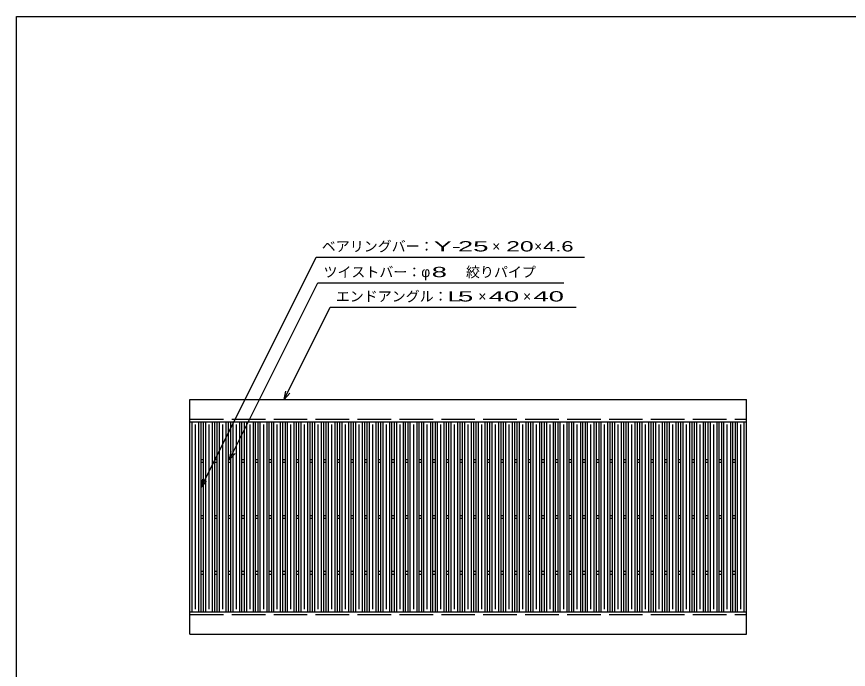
# Model space of a CAD drawing. Units: millimetres, scale not verified. Extents: x -1820 to 1731, y -1282 to 1054.
# Drawn here: x -1729 to -241, y -114 to 1054 of the extents above; entities that cross this region are included whole.
import ezdxf
from ezdxf.enums import TextEntityAlignment as Align

# ---------------------------------------------------------------- set-up
doc = ezdxf.new("R2010")
doc.units = ezdxf.units.MM
doc.header["$LTSCALE"] = 10
doc.linetypes.add('DASHED', pattern=[7.5, 6, -1.5])
for name, color, linetype, lineweight in [('0_2', 150, 'Continuous', 25), ('16', 3, 'Continuous', 25), ('22', 2, 'Continuous', 25)]:
    doc.layers.add(name, color=color, linetype=linetype, lineweight=lineweight)
doc.styles.add('ベクトル', font='')
doc.styles.get('ベクトル').set_extended_font_data('ベクトル')

msp = doc.modelspace()

# ---------------------------------------------------------------- linework, layer by layer
at = {"layer": '0_2'}
for p, q in [((-1729, -1146.5), (-1729, 1053.5)), ((-1729, 1053.5), (1731, 1053.5))]:
    msp.add_line(p, q, dxfattribs=at)
at = {"layer": '16'}
for p, q in [((-1419, 368.5), (-423, 368.5)), ((-1419, 328.5), (-1419, 368.5)), ((-423, 328.5), (-423, 368.5)), ((-1419, 328.5), (-423, 328.5)), ((-1419, -11.5), (-1419, 328.5)), ((-1419, 328.5), (-1399, 328.5)), ((-1415, -11.5), (-1415, 328.5)), ((-1403, -11.5), (-1403, 328.5)), ((-1399, -11.5), (-1399, 328.5)), ((-1394.6, -11.5), (-1394.6, 328.5)), ((-1394.6, 328.5), (-1374.6, 328.5)), ((-1390.6, -11.5), (-1390.6, 328.5)), ((-1378.6, -11.5), (-1378.6, 328.5)), ((-1374.6, -11.5), (-1374.6, 328.5)), ((-1370.2, -11.5), (-1370.2, 328.5)), ((-1370.2, 328.5), (-1350.2, 328.5)), ((-1366.2, -11.5), (-1366.2, 328.5)), ((-1354.2, -11.5), (-1354.2, 328.5)), ((-1350.2, -11.5), (-1350.2, 328.5)), ((-1345.8, -11.5), (-1345.8, 328.5)), ((-1345.8, 328.5), (-1325.8, 328.5)), ((-1341.8, -11.5), (-1341.8, 328.5)), ((-1329.8, -11.5), (-1329.8, 328.5)), ((-1325.8, -11.5), (-1325.8, 328.5)), ((-1321.4, -11.5), (-1321.4, 328.5)), ((-1321.4, 328.5), (-1301.4, 328.5)), ((-1317.4, -11.5), (-1317.4, 328.5)), ((-1305.4, -11.5), (-1305.4, 328.5)), ((-1301.4, -11.5), (-1301.4, 328.5)), ((-1297, -11.5), (-1297, 328.5)), ((-1297, 328.5), (-1277, 328.5)), ((-1293, -11.5), (-1293, 328.5)), ((-1281, -11.5), (-1281, 328.5)), ((-1277, -11.5), (-1277, 328.5)), ((-1272.6, -11.5), (-1272.6, 328.5)), ((-1272.6, 328.5), (-1252.6, 328.5)), ((-1268.6, -11.5), (-1268.6, 328.5)), ((-1256.6, -11.5), (-1256.6, 328.5)), ((-1252.6, -11.5), (-1252.6, 328.5)), ((-1248.2, -11.5), (-1248.2, 328.5)), ((-1248.2, 328.5), (-1228.2, 328.5)), ((-1244.2, -11.5), (-1244.2, 328.5)), ((-1232.2, -11.5), (-1232.2, 328.5)), ((-1228.2, -11.5), (-1228.2, 328.5)), ((-1223.8, -11.5), (-1223.8, 328.5)), ((-1223.8, 328.5), (-1203.8, 328.5)), ((-1219.8, -11.5), (-1219.8, 328.5)), ((-1207.8, -11.5), (-1207.8, 328.5)), ((-1203.8, -11.5), (-1203.8, 328.5)), ((-1199.4, -11.5), (-1199.4, 328.5)), ((-1199.4, 328.5), (-1179.4, 328.5)), ((-1195.4, -11.5), (-1195.4, 328.5)), ((-1183.4, -11.5), (-1183.4, 328.5)), ((-1179.4, -11.5), (-1179.4, 328.5)), ((-1175, -11.5), (-1175, 328.5)), ((-1175, 328.5), (-1155, 328.5)), ((-1171, -11.5), (-1171, 328.5)), ((-1159, -11.5), (-1159, 328.5)), ((-1155, -11.5), (-1155, 328.5)), ((-1150.6, -11.5), (-1150.6, 328.5)), ((-1150.6, 328.5), (-1130.6, 328.5)), ((-1146.6, -11.5), (-1146.6, 328.5)), ((-1134.6, -11.5), (-1134.6, 328.5)), ((-1130.6, -11.5), (-1130.6, 328.5)), ((-1126.2, -11.5), (-1126.2, 328.5)), ((-1126.2, 328.5), (-1106.2, 328.5)), ((-1122.2, -11.5), (-1122.2, 328.5)), ((-1110.2, -11.5), (-1110.2, 328.5)), ((-1106.2, -11.5), (-1106.2, 328.5)), ((-1101.8, -11.5), (-1101.8, 328.5)), ((-1101.8, 328.5), (-1081.8, 328.5)), ((-1097.8, -11.5), (-1097.8, 328.5)), ((-1085.8, -11.5), (-1085.8, 328.5)), ((-1081.8, -11.5), (-1081.8, 328.5)), ((-1077.4, -11.5), (-1077.4, 328.5)), ((-1077.4, 328.5), (-1057.4, 328.5)), ((-1073.4, -11.5), (-1073.4, 328.5)), ((-1061.4, -11.5), (-1061.4, 328.5)), ((-1057.4, -11.5), (-1057.4, 328.5)), ((-1053, -11.5), (-1053, 328.5)), ((-1053, 328.5), (-1033, 328.5)), ((-1049, -11.5), (-1049, 328.5)), ((-1037, -11.5), (-1037, 328.5)), ((-1033, -11.5), (-1033, 328.5)), ((-1028.6, -11.5), (-1028.6, 328.5)), ((-1028.6, 328.5), (-1008.6, 328.5)), ((-1024.6, -11.5), (-1024.6, 328.5)), ((-1012.6, -11.5), (-1012.6, 328.5)), ((-1008.6, -11.5), (-1008.6, 328.5)), ((-1004.2, -11.5), (-1004.2, 328.5)), ((-1004.2, 328.5), (-984.2, 328.5)), ((-1000.2, -11.5), (-1000.2, 328.5)), ((-988.2, -11.5), (-988.2, 328.5)), ((-984.2, -11.5), (-984.2, 328.5)), ((-979.8, -11.5), (-979.8, 328.5)), ((-979.8, 328.5), (-959.8, 328.5)), ((-975.8, -11.5), (-975.8, 328.5)), ((-963.8, -11.5), (-963.8, 328.5)), ((-959.8, -11.5), (-959.8, 328.5)), ((-955.4, -11.5), (-955.4, 328.5)), ((-955.4, 328.5), (-935.4, 328.5)), ((-951.4, -11.5), (-951.4, 328.5)), ((-939.4, -11.5), (-939.4, 328.5)), ((-935.4, -11.5), (-935.4, 328.5)), ((-931, -11.5), (-931, 328.5)), ((-931, 328.5), (-911, 328.5)), ((-927, -11.5), (-927, 328.5)), ((-915, -11.5), (-915, 328.5)), ((-911, -11.5), (-911, 328.5)), ((-906.6, -11.5), (-906.6, 328.5)), ((-906.6, 328.5), (-886.6, 328.5)), ((-902.6, -11.5), (-902.6, 328.5)), ((-890.6, -11.5), (-890.6, 328.5)), ((-886.6, -11.5), (-886.6, 328.5)), ((-882.2, -11.5), (-882.2, 328.5)), ((-882.2, 328.5), (-862.2, 328.5)), ((-878.2, -11.5), (-878.2, 328.5)), ((-866.2, -11.5), (-866.2, 328.5)), ((-862.2, -11.5), (-862.2, 328.5)), ((-857.8, -11.5), (-857.8, 328.5)), ((-857.8, 328.5), (-837.8, 328.5)), ((-853.8, -11.5), (-853.8, 328.5)), ((-841.8, -11.5), (-841.8, 328.5)), ((-837.8, -11.5), (-837.8, 328.5)), ((-833.4, -11.5), (-833.4, 328.5)), ((-833.4, 328.5), (-813.4, 328.5)), ((-829.4, -11.5), (-829.4, 328.5)), ((-817.4, -11.5), (-817.4, 328.5)), ((-813.4, -11.5), (-813.4, 328.5)), ((-809, -11.5), (-809, 328.5)), ((-809, 328.5), (-789, 328.5)), ((-805, -11.5), (-805, 328.5)), ((-793, -11.5), (-793, 328.5)), ((-789, -11.5), (-789, 328.5)), ((-784.6, -11.5), (-784.6, 328.5)), ((-784.6, 328.5), (-764.6, 328.5)), ((-780.6, -11.5), (-780.6, 328.5)), ((-768.6, -11.5), (-768.6, 328.5)), ((-764.6, -11.5), (-764.6, 328.5)), ((-760.2, -11.5), (-760.2, 328.5)), ((-760.2, 328.5), (-740.2, 328.5)), ((-756.2, -11.5), (-756.2, 328.5)), ((-744.2, -11.5), (-744.2, 328.5)), ((-740.2, -11.5), (-740.2, 328.5)), ((-735.8, -11.5), (-735.8, 328.5)), ((-735.8, 328.5), (-715.8, 328.5)), ((-731.8, -11.5), (-731.8, 328.5)), ((-719.8, -11.5), (-719.8, 328.5)), ((-715.8, -11.5), (-715.8, 328.5)), ((-711.4, -11.5), (-711.4, 328.5)), ((-711.4, 328.5), (-691.4, 328.5)), ((-707.4, -11.5), (-707.4, 328.5)), ((-695.4, -11.5), (-695.4, 328.5)), ((-691.4, -11.5), (-691.4, 328.5)), ((-687, -11.5), (-687, 328.5)), ((-687, 328.5), (-667, 328.5)), ((-683, -11.5), (-683, 328.5)), ((-671, -11.5), (-671, 328.5)), ((-667, -11.5), (-667, 328.5)), ((-662.6, -11.5), (-662.6, 328.5)), ((-662.6, 328.5), (-642.6, 328.5)), ((-658.6, -11.5), (-658.6, 328.5)), ((-646.6, -11.5), (-646.6, 328.5)), ((-642.6, -11.5), (-642.6, 328.5)), ((-638.2, -11.5), (-638.2, 328.5)), ((-638.2, 328.5), (-618.2, 328.5)), ((-634.2, -11.5), (-634.2, 328.5)), ((-622.2, -11.5), (-622.2, 328.5)), ((-618.2, -11.5), (-618.2, 328.5)), ((-613.8, -11.5), (-613.8, 328.5)), ((-613.8, 328.5), (-593.8, 328.5)), ((-609.8, -11.5), (-609.8, 328.5)), ((-597.8, -11.5), (-597.8, 328.5)), ((-593.8, -11.5), (-593.8, 328.5)), ((-589.4, -11.5), (-589.4, 328.5)), ((-589.4, 328.5), (-569.4, 328.5)), ((-585.4, -11.5), (-585.4, 328.5)), ((-573.4, -11.5), (-573.4, 328.5)), ((-569.4, -11.5), (-569.4, 328.5)), ((-565, -11.5), (-565, 328.5)), ((-565, 328.5), (-545, 328.5)), ((-561, -11.5), (-561, 328.5)), ((-549, -11.5), (-549, 328.5)), ((-545, -11.5), (-545, 328.5)), ((-540.6, -11.5), (-540.6, 328.5)), ((-540.6, 328.5), (-520.6, 328.5)), ((-536.6, -11.5), (-536.6, 328.5)), ((-524.6, -11.5), (-524.6, 328.5)), ((-520.6, -11.5), (-520.6, 328.5)), ((-516.2, -11.5), (-516.2, 328.5)), ((-516.2, 328.5), (-496.2, 328.5)), ((-512.2, -11.5), (-512.2, 328.5)), ((-500.2, -11.5), (-500.2, 328.5)), ((-496.2, -11.5), (-496.2, 328.5)), ((-491.8, -11.5), (-491.8, 328.5)), ((-491.8, 328.5), (-471.8, 328.5)), ((-487.8, -11.5), (-487.8, 328.5)), ((-475.8, -11.5), (-475.8, 328.5)), ((-471.8, -11.5), (-471.8, 328.5)), ((-467.4, -11.5), (-467.4, 328.5)), ((-467.4, 328.5), (-447.4, 328.5)), ((-463.4, -11.5), (-463.4, 328.5)), ((-451.4, -11.5), (-451.4, 328.5)), ((-447.4, -11.5), (-447.4, 328.5)), ((-443, -11.5), (-443, 328.5)), ((-443, 328.5), (-423, 328.5)), ((-439, -11.5), (-439, 328.5)), ((-427, -11.5), (-427, 328.5)), ((-423, -11.5), (-423, 328.5)), ((-1409, -6.5), (-1409, 323.5)), ((-1384.6, -6.5), (-1384.6, 323.5)), ((-1360.2, -6.5), (-1360.2, 323.5)), ((-1335.8, -6.5), (-1335.8, 323.5)), ((-1311.4, -6.5), (-1311.4, 323.5)), ((-1287, -6.5), (-1287, 323.5)), ((-1262.6, -6.5), (-1262.6, 323.5)), ((-1238.2, -6.5), (-1238.2, 323.5)), ((-1213.8, -6.5), (-1213.8, 323.5)), ((-1189.4, -6.5), (-1189.4, 323.5)), ((-1165, -6.5), (-1165, 323.5)), ((-1140.6, -6.5), (-1140.6, 323.5)), ((-1116.2, -6.5), (-1116.2, 323.5)), ((-1091.8, -6.5), (-1091.8, 323.5)), ((-1067.4, -6.5), (-1067.4, 323.5)), ((-1043, -6.5), (-1043, 323.5)), ((-1018.6, -6.5), (-1018.6, 323.5)), ((-994.2, -6.5), (-994.2, 323.5)), ((-969.8, -6.5), (-969.8, 323.5)), ((-945.4, -6.5), (-945.4, 323.5)), ((-921, -6.5), (-921, 323.5)), ((-896.6, -6.5), (-896.6, 323.5)), ((-872.2, -6.5), (-872.2, 323.5)), ((-847.8, -6.5), (-847.8, 323.5)), ((-823.4, -6.5), (-823.4, 323.5)), ((-799, -6.5), (-799, 323.5)), ((-774.6, -6.5), (-774.6, 323.5)), ((-750.2, -6.5), (-750.2, 323.5)), ((-725.8, -6.5), (-725.8, 323.5)), ((-701.4, -6.5), (-701.4, 323.5)), ((-677, -6.5), (-677, 323.5)), ((-652.6, -6.5), (-652.6, 323.5)), ((-628.2, -6.5), (-628.2, 323.5)), ((-603.8, -6.5), (-603.8, 323.5)), ((-579.4, -6.5), (-579.4, 323.5)), ((-555, -6.5), (-555, 323.5)), ((-530.6, -6.5), (-530.6, 323.5)), ((-506.2, -6.5), (-506.2, 323.5)), ((-481.8, -6.5), (-481.8, 323.5)), ((-457.4, -6.5), (-457.4, 323.5)), ((-433, -6.5), (-433, 323.5)), ((-1399, 261), (-1394.6, 261)), ((-1399, 256), (-1394.6, 256)), ((-1374.6, 261), (-1370.2, 261)), ((-1374.6, 256), (-1370.2, 256)), ((-1350.2, 261), (-1345.8, 261)), ((-1350.2, 256), (-1345.8, 256)), ((-1325.8, 261), (-1321.4, 261)), ((-1325.8, 256), (-1321.4, 256)), ((-1301.4, 261), (-1297, 261)), ((-1301.4, 256), (-1297, 256)), ((-1277, 261), (-1272.6, 261)), ((-1277, 256), (-1272.6, 256)), ((-1252.6, 261), (-1248.2, 261)), ((-1252.6, 256), (-1248.2, 256)), ((-1228.2, 261), (-1223.8, 261)), ((-1228.2, 256), (-1223.8, 256)), ((-1203.8, 261), (-1199.4, 261)), ((-1203.8, 256), (-1199.4, 256)), ((-1179.4, 261), (-1175, 261)), ((-1179.4, 256), (-1175, 256)), ((-1155, 261), (-1150.6, 261)), ((-1155, 256), (-1150.6, 256)), ((-1130.6, 261), (-1126.2, 261)), ((-1130.6, 256), (-1126.2, 256)), ((-1106.2, 261), (-1101.8, 261)), ((-1106.2, 256), (-1101.8, 256)), ((-1081.8, 261), (-1077.4, 261)), ((-1081.8, 256), (-1077.4, 256)), ((-1057.4, 261), (-1053, 261)), ((-1057.4, 256), (-1053, 256)), ((-1033, 261), (-1028.6, 261)), ((-1033, 256), (-1028.6, 256)), ((-1008.6, 261), (-1004.2, 261)), ((-1008.6, 256), (-1004.2, 256)), ((-984.2, 261), (-979.8, 261)), ((-984.2, 256), (-979.8, 256)), ((-959.8, 261), (-955.4, 261)), ((-959.8, 256), (-955.4, 256)), ((-935.4, 261), (-931, 261)), ((-935.4, 256), (-931, 256)), ((-911, 261), (-906.6, 261)), ((-911, 256), (-906.6, 256)), ((-886.6, 261), (-882.2, 261)), ((-886.6, 256), (-882.2, 256)), ((-862.2, 261), (-857.8, 261)), ((-862.2, 256), (-857.8, 256)), ((-837.8, 261), (-833.4, 261)), ((-837.8, 256), (-833.4, 256)), ((-813.4, 261), (-809, 261)), ((-813.4, 256), (-809, 256)), ((-789, 261), (-784.6, 261)), ((-789, 256), (-784.6, 256)), ((-764.6, 261), (-760.2, 261)), ((-764.6, 256), (-760.2, 256)), ((-740.2, 261), (-735.8, 261)), ((-740.2, 256), (-735.8, 256)), ((-715.8, 261), (-711.4, 261)), ((-715.8, 256), (-711.4, 256)), ((-691.4, 261), (-687, 261)), ((-691.4, 256), (-687, 256)), ((-667, 261), (-662.6, 261)), ((-667, 256), (-662.6, 256)), ((-642.6, 261), (-638.2, 261)), ((-642.6, 256), (-638.2, 256)), ((-618.2, 261), (-613.8, 261)), ((-618.2, 256), (-613.8, 256)), ((-593.8, 261), (-589.4, 261)), ((-593.8, 256), (-589.4, 256)), ((-569.4, 261), (-565, 261)), ((-569.4, 256), (-565, 256)), ((-545, 261), (-540.6, 261)), ((-545, 256), (-540.6, 256)), ((-520.6, 261), (-516.2, 261)), ((-520.6, 256), (-516.2, 256)), ((-496.2, 261), (-491.8, 261)), ((-496.2, 256), (-491.8, 256)), ((-471.8, 261), (-467.4, 261)), ((-471.8, 256), (-467.4, 256)), ((-447.4, 261), (-443, 261)), ((-447.4, 256), (-443, 256)), ((-1399, 161), (-1394.6, 161)), ((-1399, 156), (-1394.6, 156)), ((-1374.6, 161), (-1370.2, 161)), ((-1374.6, 156), (-1370.2, 156)), ((-1350.2, 161), (-1345.8, 161)), ((-1350.2, 156), (-1345.8, 156)), ((-1325.8, 161), (-1321.4, 161)), ((-1325.8, 156), (-1321.4, 156)), ((-1301.4, 161), (-1297, 161)), ((-1301.4, 156), (-1297, 156)), ((-1277, 161), (-1272.6, 161)), ((-1277, 156), (-1272.6, 156)), ((-1252.6, 161), (-1248.2, 161)), ((-1252.6, 156), (-1248.2, 156)), ((-1228.2, 161), (-1223.8, 161)), ((-1228.2, 156), (-1223.8, 156)), ((-1203.8, 161), (-1199.4, 161)), ((-1203.8, 156), (-1199.4, 156)), ((-1179.4, 161), (-1175, 161)), ((-1179.4, 156), (-1175, 156)), ((-1155, 161), (-1150.6, 161)), ((-1155, 156), (-1150.6, 156)), ((-1130.6, 161), (-1126.2, 161)), ((-1130.6, 156), (-1126.2, 156)), ((-1106.2, 161), (-1101.8, 161)), ((-1106.2, 156), (-1101.8, 156)), ((-1081.8, 161), (-1077.4, 161)), ((-1081.8, 156), (-1077.4, 156)), ((-1057.4, 161), (-1053, 161)), ((-1057.4, 156), (-1053, 156)), ((-1033, 161), (-1028.6, 161)), ((-1033, 156), (-1028.6, 156)), ((-1008.6, 161), (-1004.2, 161)), ((-1008.6, 156), (-1004.2, 156)), ((-984.2, 161), (-979.8, 161)), ((-984.2, 156), (-979.8, 156)), ((-959.8, 161), (-955.4, 161)), ((-959.8, 156), (-955.4, 156)), ((-935.4, 161), (-931, 161)), ((-935.4, 156), (-931, 156)), ((-911, 161), (-906.6, 161)), ((-911, 156), (-906.6, 156)), ((-886.6, 161), (-882.2, 161)), ((-886.6, 156), (-882.2, 156)), ((-862.2, 161), (-857.8, 161)), ((-862.2, 156), (-857.8, 156)), ((-837.8, 161), (-833.4, 161)), ((-837.8, 156), (-833.4, 156)), ((-813.4, 161), (-809, 161)), ((-813.4, 156), (-809, 156)), ((-789, 161), (-784.6, 161)), ((-789, 156), (-784.6, 156)), ((-764.6, 161), (-760.2, 161)), ((-764.6, 156), (-760.2, 156)), ((-740.2, 161), (-735.8, 161)), ((-740.2, 156), (-735.8, 156)), ((-715.8, 161), (-711.4, 161)), ((-715.8, 156), (-711.4, 156)), ((-691.4, 161), (-687, 161)), ((-691.4, 156), (-687, 156)), ((-667, 161), (-662.6, 161)), ((-667, 156), (-662.6, 156)), ((-642.6, 161), (-638.2, 161)), ((-642.6, 156), (-638.2, 156)), ((-618.2, 161), (-613.8, 161)), ((-618.2, 156), (-613.8, 156)), ((-593.8, 161), (-589.4, 161)), ((-593.8, 156), (-589.4, 156)), ((-569.4, 161), (-565, 161)), ((-569.4, 156), (-565, 156)), ((-545, 161), (-540.6, 161)), ((-545, 156), (-540.6, 156)), ((-520.6, 161), (-516.2, 161)), ((-520.6, 156), (-516.2, 156)), ((-496.2, 161), (-491.8, 161)), ((-496.2, 156), (-491.8, 156)), ((-471.8, 161), (-467.4, 161)), ((-471.8, 156), (-467.4, 156)), ((-447.4, 161), (-443, 161)), ((-447.4, 156), (-443, 156)), ((-1399, 61), (-1394.6, 61)), ((-1374.6, 61), (-1370.2, 61)), ((-1350.2, 61), (-1345.8, 61)), ((-1325.8, 61), (-1321.4, 61)), ((-1301.4, 61), (-1297, 61)), ((-1277, 61), (-1272.6, 61)), ((-1252.6, 61), (-1248.2, 61)), ((-1228.2, 61), (-1223.8, 61)), ((-1203.8, 61), (-1199.4, 61)), ((-1179.4, 61), (-1175, 61)), ((-1155, 61), (-1150.6, 61)), ((-1130.6, 61), (-1126.2, 61)), ((-1106.2, 61), (-1101.8, 61)), ((-1081.8, 61), (-1077.4, 61)), ((-1057.4, 61), (-1053, 61)), ((-1033, 61), (-1028.6, 61)), ((-1008.6, 61), (-1004.2, 61)), ((-984.2, 61), (-979.8, 61)), ((-959.8, 61), (-955.4, 61)), ((-935.4, 61), (-931, 61)), ((-911, 61), (-906.6, 61)), ((-886.6, 61), (-882.2, 61)), ((-862.2, 61), (-857.8, 61)), ((-837.8, 61), (-833.4, 61)), ((-813.4, 61), (-809, 61)), ((-789, 61), (-784.6, 61)), ((-764.6, 61), (-760.2, 61)), ((-740.2, 61), (-735.8, 61)), ((-715.8, 61), (-711.4, 61)), ((-691.4, 61), (-687, 61)), ((-667, 61), (-662.6, 61)), ((-642.6, 61), (-638.2, 61)), ((-618.2, 61), (-613.8, 61)), ((-593.8, 61), (-589.4, 61)), ((-569.4, 61), (-565, 61)), ((-545, 61), (-540.6, 61)), ((-520.6, 61), (-516.2, 61)), ((-496.2, 61), (-491.8, 61)), ((-471.8, 61), (-467.4, 61)), ((-447.4, 61), (-443, 61)), ((-1399, 56), (-1394.6, 56)), ((-1374.6, 56), (-1370.2, 56)), ((-1350.2, 56), (-1345.8, 56)), ((-1325.8, 56), (-1321.4, 56)), ((-1301.4, 56), (-1297, 56)), ((-1277, 56), (-1272.6, 56)), ((-1252.6, 56), (-1248.2, 56)), ((-1228.2, 56), (-1223.8, 56)), ((-1203.8, 56), (-1199.4, 56)), ((-1179.4, 56), (-1175, 56)), ((-1155, 56), (-1150.6, 56)), ((-1130.6, 56), (-1126.2, 56)), ((-1106.2, 56), (-1101.8, 56)), ((-1081.8, 56), (-1077.4, 56)), ((-1057.4, 56), (-1053, 56)), ((-1033, 56), (-1028.6, 56)), ((-1008.6, 56), (-1004.2, 56)), ((-984.2, 56), (-979.8, 56)), ((-959.8, 56), (-955.4, 56)), ((-935.4, 56), (-931, 56)), ((-911, 56), (-906.6, 56)), ((-886.6, 56), (-882.2, 56)), ((-862.2, 56), (-857.8, 56)), ((-837.8, 56), (-833.4, 56)), ((-813.4, 56), (-809, 56)), ((-789, 56), (-784.6, 56)), ((-764.6, 56), (-760.2, 56)), ((-740.2, 56), (-735.8, 56)), ((-715.8, 56), (-711.4, 56)), ((-691.4, 56), (-687, 56)), ((-667, 56), (-662.6, 56)), ((-642.6, 56), (-638.2, 56)), ((-618.2, 56), (-613.8, 56)), ((-593.8, 56), (-589.4, 56)), ((-569.4, 56), (-565, 56)), ((-545, 56), (-540.6, 56)), ((-520.6, 56), (-516.2, 56)), ((-496.2, 56), (-491.8, 56)), ((-471.8, 56), (-467.4, 56)), ((-447.4, 56), (-443, 56)), ((-1419, -11.5), (-423, -11.5)), ((-1419, -51.5), (-1419, -11.5)), ((-1419, -11.5), (-1399, -11.5)), ((-1394.6, -11.5), (-1374.6, -11.5)), ((-1370.2, -11.5), (-1350.2, -11.5)), ((-1345.8, -11.5), (-1325.8, -11.5)), ((-1321.4, -11.5), (-1301.4, -11.5)), ((-1297, -11.5), (-1277, -11.5)), ((-1272.6, -11.5), (-1252.6, -11.5)), ((-1248.2, -11.5), (-1228.2, -11.5)), ((-1223.8, -11.5), (-1203.8, -11.5)), ((-1199.4, -11.5), (-1179.4, -11.5)), ((-1175, -11.5), (-1155, -11.5)), ((-1150.6, -11.5), (-1130.6, -11.5)), ((-1126.2, -11.5), (-1106.2, -11.5)), ((-1101.8, -11.5), (-1081.8, -11.5)), ((-1077.4, -11.5), (-1057.4, -11.5)), ((-1053, -11.5), (-1033, -11.5)), ((-1028.6, -11.5), (-1008.6, -11.5)), ((-1004.2, -11.5), (-984.2, -11.5)), ((-979.8, -11.5), (-959.8, -11.5)), ((-955.4, -11.5), (-935.4, -11.5)), ((-931, -11.5), (-911, -11.5)), ((-906.6, -11.5), (-886.6, -11.5)), ((-882.2, -11.5), (-862.2, -11.5)), ((-857.8, -11.5), (-837.8, -11.5)), ((-833.4, -11.5), (-813.4, -11.5)), ((-809, -11.5), (-789, -11.5)), ((-784.6, -11.5), (-764.6, -11.5)), ((-760.2, -11.5), (-740.2, -11.5)), ((-735.8, -11.5), (-715.8, -11.5)), ((-711.4, -11.5), (-691.4, -11.5)), ((-687, -11.5), (-667, -11.5)), ((-662.6, -11.5), (-642.6, -11.5)), ((-638.2, -11.5), (-618.2, -11.5)), ((-613.8, -11.5), (-593.8, -11.5)), ((-589.4, -11.5), (-569.4, -11.5)), ((-565, -11.5), (-545, -11.5)), ((-540.6, -11.5), (-520.6, -11.5)), ((-516.2, -11.5), (-496.2, -11.5)), ((-491.8, -11.5), (-471.8, -11.5)), ((-467.4, -11.5), (-447.4, -11.5)), ((-443, -11.5), (-423, -11.5)), ((-423, -51.5), (-423, -11.5)), ((-1419, -51.5), (-423, -51.5))]:
    msp.add_line(p, q, dxfattribs=at)
at = {"layer": '16', "linetype": 'DASHED'}
for p, q in [((-1419, 333.5), (-423, 333.5)), ((-1419, -16.5), (-423, -16.5))]:
    msp.add_line(p, q, dxfattribs=at)
at = {"layer": '22', "color": 4}
for p, q in [((-1399, 211), (-1193, 623)), ((-1193, 623), (-713, 623)), ((-1348, 261), (-1190, 577)), ((-1190, 577), (-750, 577)), ((-1250.4, 368.5), (-1167.9, 533.5)), ((-1167.9, 533.5), (-727.9, 533.5)), ((-1250.4, 368.5), (-1247.4, 383.1)), ((-1250.4, 368.5), (-1240.4, 379.5)), ((-1348, 261), (-1345, 275.6)), ((-1348, 261), (-1338, 272)), ((-1399, 211), (-1396, 225.6)), ((-1399, 211), (-1389, 222))]:
    msp.add_line(p, q, dxfattribs=at)

# ---------------------------------------------------------------- texts
at = {"layer": '22', "style": 'ベクトル'}
for s, p in [('ベアリングバー：', (-1183, 642.5)), ('×', (-878, 642.5)), ('×', (-803, 642.5)), ('ツイストバー：', (-1180, 596.5)), ('φ', (-1005, 596.5)), ('絞りパイプ', (-925, 596.5)), ('エンドアングル：', (-1157.9, 553)), ('×', (-902.9, 553)), ('×', (-822.9, 553))]:
    msp.add_text(s, height=18.33, dxfattribs=at).set_placement(p, align=Align.MIDDLE_LEFT)
for s, width, p in [('Y-', 2, (-983, 642.5)), (' 25 ', 2, (-953, 642.5)), ('20', 1.8, (-853, 642.5)), (' 4.6 ', 1.6, (-798, 642.5)), (' 8 ', 2, (-1000, 596.5)), ('L', 1.8, (-957.9, 553)), (' 5 ', 2, (-952.9, 553)), (' 40 ', 2, (-897.9, 553)), (' 40 ', 2, (-817.9, 553))]:
    msp.add_text(s, height=18.33, dxfattribs=dict(at, width=width)).set_placement(p, align=Align.MIDDLE_LEFT)

doc.saveas('drawing.dxf')
